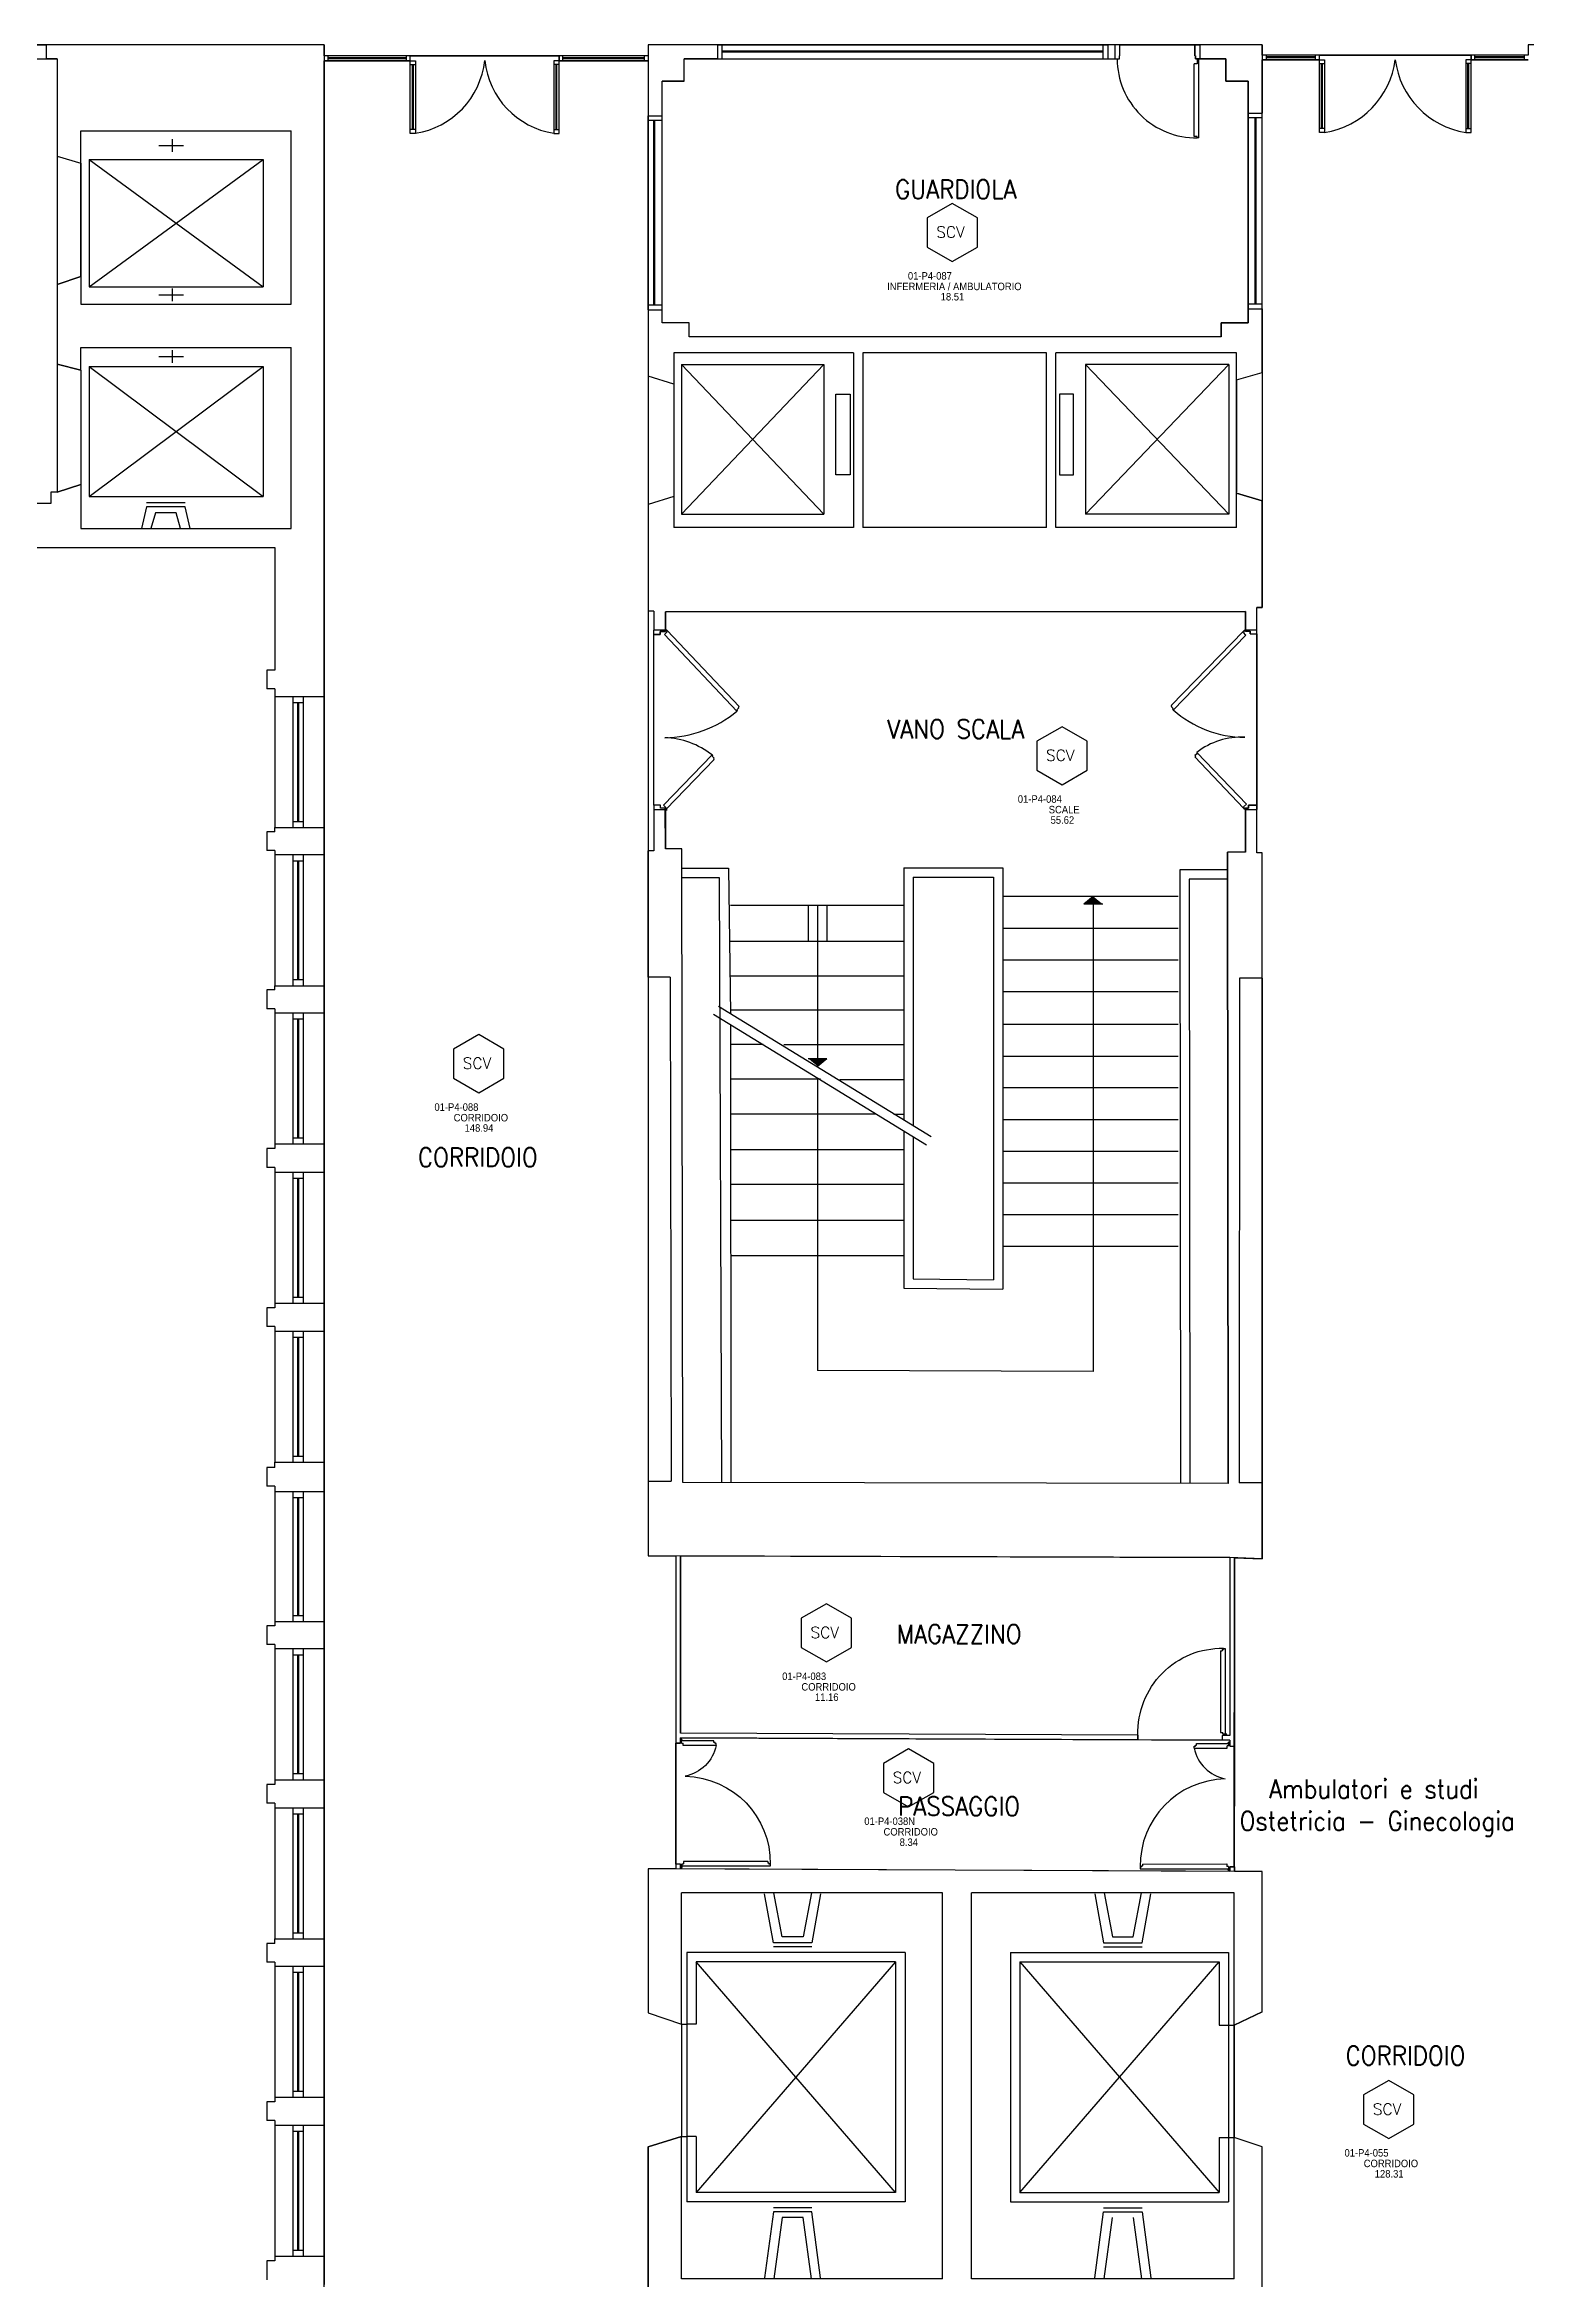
# Model space of a CAD drawing. Header units: inches. Extents: x 16420 to 16611, y 92341 to 92416.
# Drawn here: x 16549.62 to 16565.45, y 92376.21 to 92400.07 of the extents above; entities that cross this region are included whole.
import ezdxf
from ezdxf.enums import TextEntityAlignment as Align

# ---------------------------------------------------------------- set-up
doc = ezdxf.new("R2010")
doc.units = ezdxf.units.IN
doc.header["$LTSCALE"] = 50
doc.header["$MEASUREMENT"] = 0
doc.linetypes.add('HIDDEN2', pattern=[0.1875, 0.125, -0.0625])
doc.linetypes.add('NASCOSTA2', pattern=[0.1875, 0.125, -0.0625])
for name, color, linetype in [('A-LOCALI', 7, 'Continuous'), ('AA-CodiceVano', 7, 'Continuous'), ('GMM_DEST.USO', 50, 'Continuous'), ('PIANTA', 7, 'Continuous'), ('RM', 191, 'Continuous')]:
    doc.layers.add(name, color=color, linetype=linetype)
doc.styles.add('ARIAL', font='arial.ttf')
doc.styles.add('ARTECO', font='romans.shx', dxfattribs={"width": 0.9})
doc.styles.get("Standard").update_dxf_attribs({"font": 'txt.shx'})

# ---------------------------------------------------------------- blocks, each defined once
blk = doc.blocks.new('MFM_COD_VANO')
at = {"layer": 'A-LOCALI'}
for p, q in [((0, 0.621), (-0.269, 0.466)), ((0.269, 0.466), (0, 0.621)), ((-0.269, 0.466), (-0.269, 0.155)), ((0.269, 0.155), (0.269, 0.466)), ((-0.269, 0.155), (0, 0)), ((0, 0), (0.269, 0.155))]:
    blk.add_line(p, q, dxfattribs=at)
blk.add_text('SCV', height=0.12, dxfattribs=at).set_placement((-0.17, 0.255))
at = {"layer": 'A-LOCALI', "style": 'ARIAL', "width": 0.9, "flags": 8}
for tag, p in [('MFM_COD_UT', (-0.026, -0.078)), ('MFM_DESTINAZIONE_USO', (0.023, -0.306)), ('MFM_SUPERFICIE', (0.004, -0.416))]:
    blk.add_attdef(tag, text='', height=0.08, dxfattribs=at).set_placement(p, align=Align.CENTER)
at = {"layer": 'A-LOCALI', "flags": 9}
for tag in ['MFM_NAME', 'MFM_COD_COMPLESSO', 'MFM_COD_EDIFICIO', 'MFM_COD_PIANO', 'MFM_COD_MACROAREA', 'MFM_ZONA', 'MFM_REPARTO']:
    blk.add_attdef(tag, (-0.084, 0.188), '', height=0.005, dxfattribs=at)
blk.add_attdef('MFM_ALTEZZA', text='', height=0.005, dxfattribs=at).set_placement((-0.057, 0.188), align=Align.CENTER)
at = {"layer": 'A-LOCALI', "style": 'ARIAL', "width": 0.9}
for tag, p, height, flags in [('MFM_COD_LOCALE', (-0.472, -0.192), 0.08, 8), ('MFM_COD_SCHEDA', (-0.275, -0.483), 0.04, 9)]:
    blk.add_attdef(tag, p, '', height=height, dxfattribs=dict(at, flags=flags))

msp = doc.modelspace()

# ---------------------------------------------------------------- linework, layer by layer
at = {"layer": 'PIANTA', "color": 0}
for p, q in [((16548.349, 92400.073), (16549.639, 92400.073)), ((16552.609, 92400.073), (16549.639, 92400.073)), ((16549.639, 92400.073), (16549.639, 92399.923)), ((16552.609, 92400.073), (16552.609, 92399.903)), ((16556.069, 92400.073), (16556.069, 92399.313)), ((16556.809, 92400.073), (16556.069, 92400.073)), ((16556.809, 92400.073), (16560.979, 92400.073)), ((16556.809, 92400.073), (16556.809, 92399.923)), ((16556.859, 92399.923), (16556.859, 92400.073)), ((16556.859, 92400.008), (16560.929, 92400.008)), ((16556.859, 92399.998), (16560.929, 92399.998)), ((16560.929, 92399.923), (16560.929, 92400.073)), ((16560.929, 92399.923), (16560.929, 92400.073)), ((16561.059, 92400.073), (16560.979, 92400.073)), ((16560.979, 92400.073), (16560.979, 92399.923)), ((16561.059, 92399.923), (16561.059, 92400.073)), ((16561.109, 92400.073), (16561.059, 92400.073)), ((16561.104, 92399.923), (16561.104, 92399.956)), ((16561.104, 92399.956), (16561.109, 92399.956)), ((16561.109, 92399.956), (16561.109, 92400.073)), ((16561.909, 92400.073), (16561.964, 92400.073)), ((16561.909, 92399.956), (16561.909, 92400.073)), ((16561.909, 92399.956), (16561.914, 92399.956)), ((16561.914, 92399.923), (16561.914, 92399.956)), ((16562.629, 92400.073), (16561.964, 92400.073)), ((16561.964, 92399.923), (16561.964, 92400.073)), ((16562.629, 92400.073), (16562.629, 92399.343)), ((16563.239, 92399.963), (16562.629, 92399.963)), ((16562.669, 92399.963), (16562.669, 92399.913)), ((16563.199, 92399.913), (16563.199, 92399.963)), ((16563.239, 92399.913), (16563.239, 92399.963)), ((16565.469, 92399.963), (16564.859, 92399.963)), ((16564.859, 92399.913), (16564.859, 92399.963)), ((16564.899, 92399.913), (16564.899, 92399.963)), ((16565.429, 92399.913), (16565.429, 92399.963)), ((16548.349, 92399.923), (16549.639, 92399.923)), ((16549.759, 92399.923), (16549.639, 92399.923)), ((16549.759, 92399.923), (16549.759, 92398.883)), ((16553.529, 92399.953), (16552.609, 92399.953)), ((16552.609, 92399.903), (16552.609, 92393.113)), ((16553.529, 92399.903), (16552.609, 92399.903)), ((16552.649, 92399.953), (16552.649, 92399.903)), ((16553.489, 92399.933), (16552.649, 92399.933)), ((16553.489, 92399.923), (16552.649, 92399.923)), ((16553.489, 92399.903), (16553.489, 92399.953)), ((16553.529, 92399.903), (16553.529, 92399.953)), ((16553.529, 92399.903), (16553.585, 92399.903)), ((16553.529, 92399.127), (16553.529, 92399.903)), ((16553.529, 92399.863), (16553.585, 92399.863)), ((16553.552, 92399.167), (16553.552, 92399.863)), ((16553.562, 92399.167), (16553.562, 92399.863)), ((16553.585, 92399.903), (16553.585, 92399.127)), ((16555.119, 92399.903), (16555.063, 92399.903)), ((16555.063, 92399.903), (16555.063, 92399.127)), ((16555.119, 92399.863), (16555.063, 92399.863)), ((16555.119, 92399.903), (16555.068, 92399.903)), ((16555.119, 92399.863), (16555.068, 92399.863)), ((16555.086, 92399.167), (16555.086, 92399.863)), ((16555.096, 92399.167), (16555.096, 92399.863)), ((16556.069, 92399.953), (16555.119, 92399.953)), ((16555.119, 92399.903), (16555.119, 92399.953)), ((16556.069, 92399.903), (16555.119, 92399.903)), ((16555.119, 92399.127), (16555.119, 92399.903)), ((16555.159, 92399.903), (16555.159, 92399.953)), ((16556.029, 92399.933), (16555.159, 92399.933)), ((16556.029, 92399.923), (16555.159, 92399.923)), ((16556.029, 92399.903), (16556.029, 92399.953)), ((16556.809, 92399.923), (16556.454, 92399.923)), ((16556.454, 92399.683), (16556.454, 92399.923)), ((16556.809, 92399.923), (16560.979, 92399.923)), ((16560.979, 92399.923), (16561.059, 92399.923)), ((16561.059, 92399.923), (16561.104, 92399.923)), ((16561.902, 92399.094), (16561.902, 92399.871)), ((16561.934, 92399.871), (16561.902, 92399.871)), ((16561.964, 92399.923), (16561.914, 92399.923)), ((16561.934, 92399.907), (16561.934, 92399.871)), ((16561.951, 92399.907), (16561.934, 92399.907)), ((16561.951, 92399.078), (16561.951, 92399.907)), ((16562.238, 92399.923), (16561.964, 92399.923)), ((16562.238, 92399.683), (16562.238, 92399.923)), ((16563.239, 92399.913), (16562.629, 92399.913)), ((16563.199, 92399.943), (16562.669, 92399.943)), ((16563.199, 92399.933), (16562.669, 92399.933)), ((16563.239, 92399.913), (16563.295, 92399.913)), ((16563.239, 92399.137), (16563.239, 92399.913)), ((16563.239, 92399.873), (16563.295, 92399.873)), ((16563.262, 92399.177), (16563.262, 92399.873)), ((16563.272, 92399.177), (16563.272, 92399.873)), ((16563.295, 92399.913), (16563.295, 92399.137)), ((16564.859, 92399.913), (16564.803, 92399.913)), ((16564.803, 92399.913), (16564.803, 92399.137)), ((16564.859, 92399.873), (16564.803, 92399.873)), ((16564.826, 92399.177), (16564.826, 92399.873)), ((16564.836, 92399.177), (16564.836, 92399.873)), ((16564.859, 92399.913), (16564.853, 92399.913)), ((16564.859, 92399.873), (16564.853, 92399.873)), ((16565.469, 92399.913), (16564.859, 92399.913)), ((16564.859, 92399.137), (16564.859, 92399.913)), ((16565.429, 92399.943), (16564.899, 92399.943)), ((16565.429, 92399.933), (16564.899, 92399.933)), ((16556.454, 92399.683), (16556.218, 92399.683)), ((16556.218, 92399.313), (16556.218, 92399.683)), ((16562.478, 92399.683), (16562.238, 92399.683)), ((16562.478, 92399.343), (16562.478, 92399.683)), ((16556.069, 92399.313), (16556.218, 92399.313)), ((16556.069, 92397.243), (16556.069, 92399.313)), ((16556.218, 92399.263), (16556.069, 92399.263)), ((16556.218, 92399.263), (16556.069, 92399.263)), ((16556.131, 92397.293), (16556.131, 92399.263)), ((16556.141, 92397.293), (16556.141, 92399.263)), ((16556.218, 92397.243), (16556.218, 92399.313)), ((16562.478, 92399.343), (16562.629, 92399.343)), ((16562.478, 92397.253), (16562.478, 92399.343)), ((16562.629, 92399.293), (16562.478, 92399.293)), ((16562.629, 92399.293), (16562.478, 92399.293)), ((16562.554, 92397.303), (16562.554, 92399.293)), ((16562.564, 92397.303), (16562.564, 92399.293)), ((16562.629, 92397.253), (16562.629, 92399.343)), ((16550.012, 92398.808), (16550.012, 92399.152)), ((16550.012, 92399.152), (16552.257, 92399.152)), ((16550.985, 92399.065), (16550.985, 92398.929)), ((16552.257, 92397.304), (16552.257, 92399.152)), ((16553.585, 92399.167), (16553.529, 92399.167)), ((16553.585, 92399.127), (16553.529, 92399.127)), ((16555.063, 92399.167), (16555.119, 92399.167)), ((16555.063, 92399.127), (16555.119, 92399.127)), ((16561.934, 92399.094), (16561.902, 92399.094)), ((16561.934, 92399.078), (16561.934, 92399.094)), ((16561.951, 92399.078), (16561.934, 92399.078)), ((16563.295, 92399.177), (16563.239, 92399.177)), ((16563.295, 92399.137), (16563.239, 92399.137)), ((16564.803, 92399.177), (16564.859, 92399.177)), ((16564.803, 92399.137), (16564.859, 92399.137)), ((16549.759, 92398.883), (16550.012, 92398.808)), ((16549.759, 92398.883), (16549.759, 92397.513)), ((16550.012, 92397.598), (16550.012, 92398.808)), ((16550.101, 92398.848), (16550.101, 92397.488)), ((16550.101, 92397.488), (16551.956, 92398.848)), ((16550.101, 92398.848), (16551.956, 92397.488)), ((16550.101, 92398.848), (16551.956, 92398.848)), ((16551.106, 92398.994), (16550.842, 92398.994)), ((16551.956, 92398.848), (16551.956, 92397.488)), ((16549.759, 92397.513), (16550.012, 92397.598)), ((16550.012, 92397.598), (16550.012, 92397.304)), ((16549.759, 92397.513), (16549.759, 92396.663)), ((16550.101, 92397.488), (16551.956, 92397.488)), ((16551.106, 92397.398), (16550.842, 92397.398)), ((16550.985, 92397.469), (16550.985, 92397.334)), ((16550.012, 92397.304), (16552.257, 92397.304)), ((16556.218, 92397.293), (16556.069, 92397.293)), ((16556.069, 92397.243), (16556.218, 92397.243)), ((16556.069, 92397.243), (16556.069, 92396.533)), ((16556.218, 92397.103), (16556.218, 92397.243)), ((16556.508, 92397.103), (16556.218, 92397.103)), ((16556.508, 92396.953), (16556.508, 92397.103)), ((16562.188, 92396.953), (16562.188, 92397.103)), ((16562.188, 92397.103), (16562.478, 92397.103)), ((16562.629, 92397.303), (16562.478, 92397.303)), ((16562.478, 92397.103), (16562.478, 92397.253)), ((16562.478, 92397.253), (16562.629, 92397.253)), ((16562.629, 92397.253), (16562.629, 92396.573)), ((16562.188, 92396.953), (16556.508, 92396.953)), ((16550.012, 92396.598), (16549.759, 92396.663)), ((16549.759, 92396.663), (16549.759, 92395.293)), ((16550.012, 92396.598), (16550.012, 92396.839)), ((16550.012, 92396.839), (16552.257, 92396.839)), ((16550.101, 92396.638), (16551.956, 92396.638)), ((16550.101, 92395.248), (16551.956, 92396.638)), ((16550.101, 92396.638), (16551.956, 92395.248)), ((16550.101, 92396.638), (16550.101, 92395.248)), ((16551.106, 92396.74), (16550.842, 92396.74)), ((16550.985, 92396.811), (16550.985, 92396.675)), ((16551.956, 92396.638), (16551.956, 92395.248)), ((16552.257, 92394.908), (16552.257, 92396.839)), ((16558.264, 92396.783), (16556.344, 92396.783)), ((16556.344, 92396.783), (16556.344, 92396.448)), ((16556.427, 92396.659), (16557.947, 92396.659)), ((16556.427, 92396.659), (16557.947, 92395.059)), ((16556.427, 92395.059), (16557.947, 92396.659)), ((16556.427, 92396.659), (16556.427, 92395.059)), ((16557.947, 92396.659), (16557.947, 92395.059)), ((16558.264, 92396.783), (16558.264, 92394.917)), ((16560.324, 92396.783), (16558.364, 92396.783)), ((16558.364, 92396.783), (16558.364, 92394.917)), ((16560.324, 92394.917), (16560.324, 92396.783)), ((16562.354, 92396.783), (16560.424, 92396.783)), ((16560.424, 92394.917), (16560.424, 92396.783)), ((16562.271, 92396.659), (16560.741, 92396.659)), ((16562.271, 92395.059), (16560.741, 92396.659)), ((16562.271, 92396.659), (16560.741, 92395.059)), ((16560.741, 92396.659), (16560.741, 92395.059)), ((16562.271, 92396.659), (16562.271, 92395.059)), ((16562.354, 92396.488), (16562.354, 92396.783)), ((16550.012, 92396.598), (16550.012, 92395.378)), ((16556.069, 92396.533), (16556.069, 92395.163)), ((16556.344, 92396.448), (16556.069, 92396.533)), ((16556.344, 92396.448), (16556.344, 92395.248)), ((16562.354, 92396.493), (16562.629, 92396.573)), ((16562.354, 92396.488), (16562.354, 92395.297)), ((16562.629, 92396.573), (16562.629, 92395.203)), ((16558.075, 92395.481), (16558.075, 92396.343)), ((16558.075, 92396.343), (16558.226, 92396.343)), ((16558.226, 92396.343), (16558.226, 92395.481)), ((16560.614, 92396.343), (16560.463, 92396.343)), ((16560.463, 92396.343), (16560.463, 92395.481)), ((16560.614, 92395.481), (16560.614, 92396.343)), ((16558.226, 92395.481), (16558.075, 92395.481)), ((16560.463, 92395.481), (16560.614, 92395.481)), ((16549.759, 92395.293), (16549.689, 92395.293)), ((16549.689, 92395.293), (16549.689, 92395.173)), ((16549.759, 92395.293), (16550.012, 92395.378)), ((16550.012, 92395.378), (16550.012, 92394.908)), ((16550.101, 92395.248), (16551.956, 92395.248)), ((16556.344, 92395.248), (16556.069, 92395.163)), ((16556.344, 92395.248), (16556.344, 92394.917)), ((16562.354, 92394.917), (16562.354, 92395.297)), ((16562.354, 92395.283), (16562.629, 92395.203)), ((16562.629, 92395.203), (16562.629, 92394.063)), ((16549.689, 92395.173), (16549.299, 92395.173)), ((16550.712, 92395.137), (16550.658, 92394.908)), ((16551.123, 92395.18), (16550.712, 92395.18)), ((16551.123, 92395.137), (16550.712, 92395.137)), ((16550.806, 92395.074), (16550.759, 92394.908)), ((16551.029, 92395.074), (16550.806, 92395.074)), ((16551.076, 92394.908), (16551.029, 92395.074)), ((16551.177, 92394.908), (16551.123, 92395.137)), ((16556.069, 92395.163), (16556.069, 92395.163)), ((16556.069, 92395.163), (16556.069, 92394.023)), ((16556.427, 92395.059), (16557.947, 92395.059)), ((16562.271, 92395.059), (16560.741, 92395.059)), ((16550.012, 92394.908), (16552.257, 92394.908)), ((16558.264, 92394.917), (16556.344, 92394.917)), ((16560.324, 92394.917), (16558.364, 92394.917)), ((16562.354, 92394.917), (16560.424, 92394.917)), ((16549.299, 92394.703), (16552.084, 92394.703)), ((16552.084, 92394.703), (16552.084, 92393.393)), ((16556.132, 92394.023), (16556.069, 92394.023)), ((16556.132, 92394.023), (16556.132, 92393.822)), ((16562.449, 92394.019), (16556.254, 92394.018)), ((16556.254, 92394.018), (16556.254, 92393.822)), ((16562.449, 92393.823), (16562.449, 92394.019)), ((16562.569, 92393.823), (16562.569, 92394.063)), ((16562.629, 92394.063), (16562.569, 92394.063)), ((16556.254, 92393.822), (16556.132, 92393.822)), ((16556.132, 92393.773), (16556.132, 92393.822)), ((16556.199, 92393.773), (16556.132, 92393.773)), ((16556.254, 92393.808), (16556.199, 92393.808)), ((16556.199, 92393.808), (16556.199, 92393.773)), ((16556.244, 92393.775), (16556.273, 92393.803)), ((16557.017, 92392.956), (16556.244, 92393.775)), ((16556.254, 92393.822), (16556.254, 92393.808)), ((16556.266, 92393.81), (16556.273, 92393.817)), ((16556.273, 92393.803), (16556.266, 92393.81)), ((16557.04, 92393.005), (16556.273, 92393.817)), ((16561.657, 92393.016), (16562.427, 92393.81)), ((16561.678, 92392.967), (16562.455, 92393.768)), ((16562.434, 92393.803), (16562.427, 92393.81)), ((16562.427, 92393.796), (16562.434, 92393.803)), ((16562.455, 92393.768), (16562.427, 92393.796)), ((16562.449, 92393.823), (16562.569, 92393.823)), ((16562.449, 92393.823), (16562.449, 92393.811)), ((16562.449, 92393.811), (16562.499, 92393.811)), ((16562.499, 92393.783), (16562.499, 92393.811)), ((16562.499, 92393.783), (16562.569, 92393.783)), ((16562.569, 92393.783), (16562.569, 92393.823)), ((16552.084, 92393.393), (16551.998, 92393.393)), ((16551.998, 92393.393), (16551.998, 92393.193)), ((16552.084, 92393.193), (16551.998, 92393.193)), ((16552.084, 92393.193), (16552.084, 92393.113)), ((16552.084, 92393.113), (16552.609, 92393.113)), ((16552.084, 92393.113), (16552.084, 92391.713)), ((16552.274, 92393.113), (16552.274, 92391.713)), ((16552.274, 92393.048), (16552.384, 92393.048)), ((16552.324, 92393.048), (16552.324, 92391.778)), ((16552.334, 92393.048), (16552.334, 92391.778)), ((16552.384, 92393.113), (16552.384, 92391.713)), ((16552.609, 92393.113), (16552.609, 92391.713)), ((16557.017, 92392.956), (16557.025, 92392.963)), ((16557.018, 92392.97), (16557.039, 92392.991)), ((16557.025, 92392.963), (16557.018, 92392.97)), ((16557.033, 92392.998), (16557.04, 92393.005)), ((16557.039, 92392.991), (16557.033, 92392.998)), ((16561.664, 92393.012), (16561.657, 92393.019)), ((16561.657, 92393.005), (16561.664, 92393.012)), ((16561.678, 92392.984), (16561.657, 92393.005)), ((16561.671, 92392.976), (16561.678, 92392.984)), ((16561.678, 92392.969), (16561.671, 92392.976)), ((16556.753, 92392.488), (16556.234, 92391.951)), ((16556.775, 92392.439), (16556.263, 92391.909)), ((16556.753, 92392.488), (16556.76, 92392.481)), ((16556.76, 92392.481), (16556.753, 92392.474)), ((16556.753, 92392.474), (16556.774, 92392.453)), ((16556.774, 92392.453), (16556.767, 92392.446)), ((16556.767, 92392.446), (16556.775, 92392.439)), ((16561.916, 92392.473), (16561.909, 92392.467)), ((16561.909, 92392.467), (16562.43, 92391.919)), ((16561.932, 92392.501), (16561.91, 92392.481)), ((16561.91, 92392.481), (16561.916, 92392.473)), ((16561.932, 92392.515), (16561.925, 92392.509)), ((16561.925, 92392.509), (16561.932, 92392.501)), ((16561.932, 92392.51), (16562.46, 92391.961)), ((16556.132, 92391.953), (16556.132, 92391.903)), ((16556.201, 92391.953), (16556.132, 92391.953)), ((16556.254, 92391.902), (16556.132, 92391.903)), ((16556.132, 92391.903), (16556.132, 92391.463)), ((16556.201, 92391.918), (16556.201, 92391.953)), ((16556.254, 92391.918), (16556.201, 92391.918)), ((16556.234, 92391.951), (16556.263, 92391.923)), ((16556.254, 92391.902), (16556.254, 92391.918)), ((16556.254, 92391.902), (16556.254, 92391.486)), ((16556.263, 92391.923), (16556.256, 92391.916)), ((16556.256, 92391.916), (16556.263, 92391.909)), ((16562.46, 92391.961), (16562.43, 92391.933)), ((16562.43, 92391.933), (16562.437, 92391.926)), ((16562.437, 92391.926), (16562.43, 92391.919)), ((16562.449, 92391.921), (16562.48, 92391.921)), ((16562.449, 92391.905), (16562.449, 92391.921)), ((16562.449, 92391.448), (16562.449, 92391.905)), ((16562.449, 92391.905), (16562.569, 92391.905)), ((16562.48, 92391.921), (16562.481, 92391.95)), ((16562.481, 92391.95), (16562.569, 92391.95)), ((16562.569, 92391.95), (16562.569, 92391.905)), ((16562.569, 92391.443), (16562.569, 92391.905)), ((16552.084, 92391.668), (16551.998, 92391.668)), ((16551.998, 92391.668), (16551.998, 92391.468)), ((16552.084, 92391.713), (16552.609, 92391.713)), ((16552.084, 92391.713), (16552.084, 92391.713)), ((16552.084, 92391.668), (16552.084, 92391.713)), ((16552.274, 92391.778), (16552.384, 92391.778)), ((16552.609, 92391.713), (16552.609, 92391.423)), ((16552.084, 92391.468), (16551.998, 92391.468)), ((16552.084, 92391.468), (16552.084, 92391.423)), ((16552.084, 92391.423), (16552.609, 92391.423)), ((16552.084, 92391.423), (16552.084, 92390.023)), ((16552.274, 92391.423), (16552.274, 92390.023)), ((16552.384, 92391.423), (16552.384, 92390.023)), ((16552.609, 92391.423), (16552.609, 92390.023)), ((16556.069, 92390.113), (16556.069, 92391.463)), ((16556.132, 92391.463), (16556.069, 92391.463)), ((16556.429, 92391.486), (16556.254, 92391.486)), ((16556.439, 92384.716), (16556.429, 92391.486)), ((16562.266, 92384.708), (16562.259, 92391.448)), ((16562.449, 92391.448), (16562.259, 92391.448)), ((16562.629, 92391.443), (16562.569, 92391.443)), ((16562.629, 92390.103), (16562.629, 92391.443)), ((16552.274, 92391.358), (16552.384, 92391.358)), ((16552.324, 92391.358), (16552.324, 92390.088)), ((16552.334, 92391.358), (16552.334, 92390.088)), ((16556.429, 92391.278), (16556.929, 92391.278)), ((16556.429, 92391.178), (16556.829, 92391.178)), ((16556.829, 92391.178), (16556.854, 92384.715)), ((16556.929, 92391.278), (16556.949, 92389.723)), ((16558.799, 92391.283), (16559.859, 92391.283)), ((16558.799, 92391.283), (16558.799, 92388.585)), ((16558.899, 92391.183), (16559.759, 92391.183)), ((16558.899, 92391.183), (16558.899, 92388.526)), ((16559.759, 92391.183), (16559.759, 92386.882)), ((16559.859, 92391.283), (16559.859, 92386.782)), ((16561.749, 92391.262), (16561.754, 92384.708)), ((16562.259, 92391.262), (16561.749, 92391.262)), ((16561.849, 92391.162), (16561.854, 92384.708)), ((16562.259, 92391.162), (16561.849, 92391.162)), ((16561.729, 92390.977), (16559.861, 92390.977)), ((16560.824, 92390.977), (16560.723, 92390.895)), ((16560.824, 92390.895), (16560.723, 92390.895)), ((16560.824, 92390.977), (16560.824, 92385.904)), ((16560.925, 92390.895), (16560.824, 92390.895)), ((16558.799, 92390.881), (16556.949, 92390.881)), ((16557.778, 92390.881), (16557.778, 92390.495)), ((16557.878, 92390.881), (16557.878, 92389.165)), ((16557.978, 92390.881), (16557.978, 92390.495)), ((16558.799, 92390.495), (16556.949, 92390.495)), ((16561.729, 92390.634), (16559.859, 92390.634)), ((16561.729, 92390.296), (16559.859, 92390.296)), ((16552.084, 92389.978), (16551.998, 92389.978)), ((16551.998, 92389.978), (16551.998, 92389.778)), ((16552.084, 92390.023), (16552.609, 92390.023)), ((16552.084, 92390.023), (16552.084, 92390.023)), ((16552.084, 92389.978), (16552.084, 92390.023)), ((16552.274, 92390.088), (16552.384, 92390.088)), ((16552.609, 92390.023), (16552.609, 92389.733)), ((16556.069, 92390.113), (16556.069, 92384.733)), ((16556.305, 92390.113), (16556.069, 92390.113)), ((16556.305, 92390.113), (16556.315, 92384.733)), ((16558.799, 92390.124), (16556.949, 92390.124)), ((16561.729, 92389.957), (16559.859, 92389.957)), ((16562.384, 92390.103), (16562.383, 92384.713)), ((16562.629, 92390.103), (16562.384, 92390.103)), ((16562.629, 92390.103), (16562.629, 92384.713)), ((16552.084, 92389.778), (16551.998, 92389.778)), ((16552.084, 92389.778), (16552.084, 92389.733)), ((16552.084, 92389.733), (16552.609, 92389.733)), ((16552.084, 92389.733), (16552.084, 92388.333)), ((16552.274, 92389.733), (16552.274, 92388.333)), ((16552.384, 92389.733), (16552.384, 92388.333)), ((16552.609, 92389.733), (16552.609, 92388.333)), ((16558.799, 92389.762), (16556.949, 92389.762)), ((16552.274, 92389.668), (16552.384, 92389.668)), ((16552.324, 92389.668), (16552.324, 92388.398)), ((16552.334, 92389.668), (16552.334, 92388.398)), ((16556.949, 92389.607), (16556.954, 92384.715)), ((16561.729, 92389.608), (16559.859, 92389.608)), ((16557.299, 92389.396), (16556.949, 92389.396)), ((16558.799, 92389.391), (16557.519, 92389.391)), ((16557.777, 92389.247), (16557.878, 92389.247)), ((16557.878, 92389.165), (16557.979, 92389.247)), ((16557.878, 92389.247), (16557.979, 92389.247)), ((16561.729, 92389.269), (16559.859, 92389.269)), ((16557.909, 92389.024), (16556.949, 92389.024)), ((16557.878, 92389.037), (16557.878, 92385.914)), ((16558.799, 92389.019), (16558.116, 92389.019)), ((16561.729, 92388.931), (16559.859, 92388.931)), ((16558.5, 92388.652), (16556.949, 92388.652)), ((16558.799, 92388.647), (16558.694, 92388.647)), ((16561.729, 92388.592), (16559.859, 92388.592)), ((16552.084, 92388.283), (16551.998, 92388.283)), ((16551.998, 92388.283), (16551.998, 92388.083)), ((16552.084, 92388.333), (16552.609, 92388.333)), ((16552.084, 92388.333), (16552.084, 92388.283)), ((16552.274, 92388.398), (16552.384, 92388.398)), ((16552.609, 92388.333), (16552.609, 92388.033)), ((16558.799, 92388.271), (16556.949, 92388.271)), ((16558.799, 92388.468), (16558.799, 92386.792)), ((16558.899, 92388.409), (16558.899, 92386.892)), ((16552.084, 92388.083), (16551.998, 92388.083)), ((16552.084, 92388.083), (16552.084, 92388.033)), ((16552.084, 92388.033), (16552.609, 92388.033)), ((16552.084, 92388.033), (16552.084, 92386.633)), ((16552.274, 92388.033), (16552.274, 92386.633)), ((16552.384, 92388.033), (16552.384, 92386.633)), ((16552.609, 92388.033), (16552.609, 92386.633)), ((16561.729, 92388.253), (16559.859, 92388.253)), ((16552.274, 92387.968), (16552.384, 92387.968)), ((16552.324, 92387.968), (16552.324, 92386.698)), ((16552.334, 92387.968), (16552.334, 92386.698)), ((16558.799, 92387.899), (16556.949, 92387.899)), ((16561.729, 92387.915), (16559.859, 92387.915)), ((16561.729, 92387.576), (16559.859, 92387.576)), ((16558.799, 92387.517), (16556.949, 92387.517)), ((16558.799, 92387.137), (16556.949, 92387.137)), ((16561.729, 92387.237), (16559.859, 92387.237)), ((16558.899, 92386.892), (16559.759, 92386.882)), ((16552.084, 92386.633), (16552.609, 92386.633)), ((16552.084, 92386.633), (16552.084, 92386.583)), ((16552.274, 92386.698), (16552.384, 92386.698)), ((16552.609, 92386.633), (16552.609, 92386.333)), ((16558.799, 92386.792), (16559.859, 92386.782)), ((16552.084, 92386.583), (16551.998, 92386.583)), ((16551.998, 92386.583), (16551.998, 92386.383)), ((16552.084, 92386.383), (16551.998, 92386.383)), ((16552.084, 92386.383), (16552.084, 92386.333)), ((16552.084, 92386.333), (16552.609, 92386.333)), ((16552.084, 92386.333), (16552.084, 92384.933)), ((16552.274, 92386.333), (16552.274, 92384.933)), ((16552.274, 92386.268), (16552.384, 92386.268)), ((16552.324, 92386.268), (16552.324, 92384.998)), ((16552.334, 92386.268), (16552.334, 92384.998)), ((16552.384, 92386.333), (16552.384, 92384.933)), ((16552.609, 92386.333), (16552.609, 92384.933)), ((16560.824, 92385.904), (16557.878, 92385.914)), ((16552.084, 92384.933), (16552.609, 92384.933)), ((16552.084, 92384.933), (16552.084, 92384.933)), ((16552.084, 92384.878), (16552.084, 92384.933)), ((16552.274, 92384.998), (16552.384, 92384.998)), ((16552.609, 92384.933), (16552.609, 92384.623)), ((16552.084, 92384.878), (16551.998, 92384.878)), ((16551.998, 92384.878), (16551.998, 92384.678)), ((16556.069, 92384.733), (16556.069, 92383.933)), ((16556.069, 92384.733), (16556.315, 92384.733)), ((16562.266, 92384.708), (16556.439, 92384.716)), ((16562.629, 92384.713), (16562.383, 92384.713)), ((16562.629, 92384.713), (16562.629, 92383.903)), ((16552.084, 92384.678), (16551.998, 92384.678)), ((16552.084, 92384.678), (16552.084, 92384.623)), ((16552.084, 92384.623), (16552.609, 92384.623)), ((16552.084, 92384.623), (16552.084, 92383.233)), ((16552.274, 92384.623), (16552.274, 92383.233)), ((16552.274, 92384.558), (16552.384, 92384.558)), ((16552.324, 92384.558), (16552.324, 92383.298)), ((16552.334, 92384.558), (16552.334, 92383.298)), ((16552.384, 92384.623), (16552.384, 92383.233)), ((16552.609, 92384.623), (16552.609, 92383.233)), ((16562.283, 92383.915), (16556.069, 92383.933)), ((16556.365, 92383.933), (16556.365, 92381.932)), ((16556.415, 92383.933), (16556.415, 92382.041)), ((16562.629, 92383.903), (16562.283, 92383.915)), ((16562.283, 92383.915), (16562.283, 92382.015)), ((16562.333, 92383.914), (16562.333, 92381.903)), ((16552.274, 92383.298), (16552.384, 92383.298)), ((16552.084, 92383.188), (16551.998, 92383.188)), ((16551.998, 92383.188), (16551.998, 92382.988)), ((16552.084, 92383.233), (16552.609, 92383.233)), ((16552.084, 92383.233), (16552.084, 92383.188)), ((16552.609, 92383.233), (16552.609, 92382.943)), ((16552.084, 92382.988), (16551.998, 92382.988)), ((16552.084, 92382.988), (16552.084, 92382.943)), ((16552.084, 92382.943), (16552.609, 92382.943)), ((16552.084, 92382.943), (16552.084, 92381.543)), ((16552.274, 92382.943), (16552.274, 92381.543)), ((16552.274, 92382.878), (16552.384, 92382.878)), ((16552.324, 92382.878), (16552.324, 92381.608)), ((16552.334, 92382.878), (16552.334, 92381.608)), ((16552.384, 92382.943), (16552.384, 92381.543)), ((16552.609, 92382.943), (16552.609, 92381.543)), ((16562.183, 92382.921), (16562.182, 92382.049)), ((16562.183, 92382.921), (16562.202, 92382.921)), ((16562.202, 92382.934), (16562.202, 92382.921)), ((16562.202, 92382.934), (16562.213, 92382.934)), ((16562.213, 92382.946), (16562.233, 92382.946)), ((16562.213, 92382.946), (16562.213, 92382.934)), ((16562.233, 92382.946), (16562.232, 92382.032)), ((16556.415, 92381.932), (16556.365, 92381.932)), ((16561.299, 92382.019), (16556.415, 92382.041)), ((16556.415, 92381.991), (16556.415, 92381.932)), ((16561.299, 92381.969), (16556.415, 92381.991)), ((16556.772, 92381.959), (16556.427, 92381.959)), ((16556.427, 92381.935), (16556.427, 92381.959)), ((16556.427, 92381.935), (16556.445, 92381.935)), ((16556.445, 92381.909), (16556.445, 92381.935)), ((16556.797, 92381.909), (16556.445, 92381.909)), ((16556.772, 92381.94), (16556.772, 92381.959)), ((16556.785, 92381.94), (16556.772, 92381.94)), ((16556.785, 92381.929), (16556.785, 92381.94)), ((16556.797, 92381.929), (16556.785, 92381.929)), ((16556.797, 92381.909), (16556.797, 92381.929)), ((16561.299, 92382.019), (16561.299, 92381.969)), ((16561.901, 92381.881), (16561.901, 92381.9)), ((16561.901, 92381.9), (16561.914, 92381.9)), ((16561.901, 92381.881), (16562.254, 92381.881)), ((16561.914, 92381.9), (16561.914, 92381.911)), ((16561.914, 92381.911), (16561.926, 92381.911)), ((16561.926, 92381.931), (16562.271, 92381.931)), ((16561.926, 92381.911), (16561.926, 92381.931)), ((16562.182, 92382.049), (16562.208, 92382.049)), ((16562.283, 92382.015), (16562.199, 92382.015)), ((16562.199, 92382.015), (16562.199, 92381.965)), ((16562.283, 92381.965), (16562.199, 92381.965)), ((16562.208, 92382.032), (16562.208, 92382.049)), ((16562.208, 92382.032), (16562.232, 92382.032)), ((16562.254, 92381.881), (16562.254, 92381.906)), ((16562.271, 92381.906), (16562.254, 92381.906)), ((16562.271, 92381.906), (16562.271, 92381.931)), ((16562.283, 92381.965), (16562.283, 92381.903)), ((16562.283, 92381.903), (16562.333, 92381.903)), ((16552.274, 92381.608), (16552.384, 92381.608)), ((16552.084, 92381.493), (16551.998, 92381.493)), ((16551.998, 92381.493), (16551.998, 92381.293)), ((16552.084, 92381.543), (16552.084, 92381.493)), ((16552.084, 92381.543), (16552.609, 92381.543)), ((16552.609, 92381.543), (16552.609, 92381.243)), ((16552.084, 92381.293), (16551.998, 92381.293)), ((16552.084, 92381.293), (16552.084, 92381.243)), ((16552.084, 92381.243), (16552.609, 92381.243)), ((16552.084, 92381.243), (16552.084, 92379.843)), ((16552.274, 92381.243), (16552.274, 92379.843)), ((16552.274, 92381.178), (16552.384, 92381.178)), ((16552.324, 92381.178), (16552.324, 92379.908)), ((16552.334, 92381.178), (16552.334, 92379.908)), ((16552.384, 92381.243), (16552.384, 92379.843)), ((16552.609, 92381.243), (16552.609, 92379.843)), ((16556.365, 92380.642), (16556.365, 92380.593)), ((16556.415, 92380.641), (16556.365, 92380.642)), ((16556.415, 92380.641), (16556.415, 92380.593)), ((16556.429, 92380.645), (16556.429, 92380.621)), ((16556.429, 92380.645), (16556.446, 92380.645)), ((16557.347, 92380.67), (16556.446, 92380.671)), ((16556.446, 92380.671), (16556.446, 92380.645)), ((16557.347, 92380.67), (16557.347, 92380.651)), ((16557.36, 92380.651), (16557.347, 92380.651)), ((16557.36, 92380.651), (16557.36, 92380.64)), ((16557.372, 92380.64), (16557.36, 92380.64)), ((16557.372, 92380.64), (16557.372, 92380.62)), ((16561.351, 92380.642), (16562.252, 92380.643)), ((16561.351, 92380.642), (16561.351, 92380.622)), ((16562.252, 92380.643), (16562.252, 92380.617)), ((16562.629, 92380.563), (16556.069, 92380.593)), ((16556.069, 92380.593), (16556.069, 92379.053)), ((16557.372, 92380.62), (16556.429, 92380.621)), ((16561.326, 92380.611), (16561.326, 92380.592)), ((16561.326, 92380.611), (16561.339, 92380.611)), ((16561.326, 92380.592), (16562.269, 92380.593)), ((16561.339, 92380.622), (16561.351, 92380.622)), ((16561.339, 92380.622), (16561.339, 92380.611)), ((16562.269, 92380.617), (16562.252, 92380.617)), ((16562.269, 92380.617), (16562.269, 92380.593)), ((16562.283, 92380.613), (16562.333, 92380.613)), ((16562.283, 92380.613), (16562.283, 92380.564)), ((16562.333, 92380.613), (16562.333, 92380.564)), ((16562.629, 92379.063), (16562.629, 92380.563)), ((16559.213, 92380.335), (16556.424, 92380.335)), ((16556.424, 92378.933), (16556.424, 92380.335)), ((16557.408, 92379.802), (16557.314, 92380.324)), ((16557.501, 92379.865), (16557.413, 92380.335)), ((16557.813, 92380.335), (16557.725, 92379.865)), ((16557.912, 92380.324), (16557.818, 92379.802)), ((16559.213, 92376.212), (16559.213, 92380.335)), ((16559.522, 92376.212), (16559.522, 92380.335)), ((16562.328, 92380.335), (16559.522, 92380.335)), ((16560.84, 92380.324), (16560.934, 92379.802)), ((16560.94, 92380.335), (16561.028, 92379.865)), ((16561.251, 92379.865), (16561.34, 92380.335)), ((16561.345, 92379.802), (16561.439, 92380.324)), ((16562.328, 92378.923), (16562.328, 92380.335)), ((16552.084, 92379.794), (16551.998, 92379.794)), ((16551.998, 92379.794), (16551.998, 92379.594)), ((16552.084, 92379.843), (16552.084, 92379.843)), ((16552.084, 92379.843), (16552.609, 92379.843)), ((16552.084, 92379.794), (16552.084, 92379.843)), ((16552.274, 92379.908), (16552.384, 92379.908)), ((16552.609, 92379.843), (16552.609, 92379.553)), ((16558.813, 92379.698), (16556.484, 92379.698)), ((16556.484, 92379.698), (16556.484, 92378.933)), ((16557.818, 92379.802), (16557.408, 92379.802)), ((16557.818, 92379.759), (16557.408, 92379.759)), ((16557.725, 92379.865), (16557.501, 92379.865)), ((16558.813, 92379.698), (16558.813, 92377.033)), ((16559.94, 92379.698), (16559.94, 92377.033)), ((16559.94, 92379.698), (16562.268, 92379.698)), ((16560.934, 92379.802), (16561.345, 92379.802)), ((16560.934, 92379.759), (16561.345, 92379.759)), ((16561.028, 92379.865), (16561.251, 92379.865)), ((16562.268, 92379.698), (16562.268, 92378.923)), ((16552.084, 92379.594), (16551.998, 92379.594)), ((16552.084, 92379.594), (16552.084, 92379.553)), ((16552.084, 92379.553), (16552.609, 92379.553)), ((16552.084, 92379.553), (16552.084, 92378.153)), ((16552.274, 92379.553), (16552.274, 92378.153)), ((16552.274, 92379.488), (16552.384, 92379.488)), ((16552.324, 92379.488), (16552.324, 92378.218)), ((16552.334, 92379.488), (16552.334, 92378.218)), ((16552.384, 92379.553), (16552.384, 92378.153)), ((16552.609, 92379.553), (16552.609, 92378.153)), ((16558.713, 92379.598), (16556.584, 92379.598)), ((16558.713, 92377.133), (16556.584, 92379.598)), ((16558.713, 92379.598), (16556.584, 92377.133)), ((16556.584, 92379.598), (16556.584, 92378.933)), ((16558.713, 92379.598), (16558.713, 92377.133)), ((16560.04, 92379.598), (16562.168, 92377.133)), ((16560.04, 92377.133), (16562.168, 92379.598)), ((16560.04, 92379.598), (16560.04, 92377.133)), ((16560.04, 92379.598), (16562.168, 92379.598)), ((16562.168, 92379.598), (16562.168, 92378.923)), ((16556.069, 92379.053), (16556.424, 92378.933)), ((16562.629, 92379.063), (16562.328, 92378.923)), ((16556.424, 92378.933), (16556.424, 92377.733)), ((16556.424, 92378.933), (16556.484, 92378.933)), ((16556.584, 92378.933), (16556.484, 92378.933)), ((16556.484, 92378.933), (16556.484, 92377.733)), ((16562.168, 92378.923), (16562.268, 92378.923)), ((16562.268, 92378.923), (16562.268, 92377.723)), ((16562.268, 92378.923), (16562.328, 92378.923)), ((16562.328, 92378.923), (16562.328, 92377.723)), ((16552.084, 92378.103), (16551.998, 92378.103)), ((16551.998, 92378.103), (16551.998, 92377.903)), ((16552.084, 92378.153), (16552.084, 92378.103)), ((16552.084, 92378.153), (16552.609, 92378.153)), ((16552.274, 92378.218), (16552.384, 92378.218)), ((16552.609, 92378.153), (16552.609, 92377.853)), ((16552.084, 92377.903), (16551.998, 92377.903)), ((16552.084, 92377.903), (16552.084, 92377.853)), ((16552.084, 92377.853), (16552.609, 92377.853)), ((16552.084, 92377.853), (16552.084, 92376.453)), ((16552.274, 92377.853), (16552.274, 92376.453)), ((16552.274, 92377.788), (16552.384, 92377.788)), ((16552.324, 92377.788), (16552.324, 92376.518)), ((16552.334, 92377.788), (16552.334, 92376.518)), ((16552.384, 92377.853), (16552.384, 92376.453)), ((16552.609, 92377.853), (16552.609, 92376.453)), ((16556.069, 92377.623), (16556.424, 92377.733)), ((16556.069, 92375.273), (16556.069, 92377.623)), ((16556.424, 92376.212), (16556.424, 92377.733)), ((16556.424, 92377.733), (16556.484, 92377.733)), ((16556.584, 92377.733), (16556.484, 92377.733)), ((16556.484, 92377.733), (16556.484, 92377.033)), ((16556.584, 92377.733), (16556.584, 92377.133)), ((16562.168, 92377.723), (16562.268, 92377.723)), ((16562.168, 92377.723), (16562.168, 92377.133)), ((16562.268, 92377.723), (16562.268, 92377.033)), ((16562.268, 92377.723), (16562.328, 92377.723)), ((16562.629, 92377.623), (16562.328, 92377.723)), ((16562.328, 92376.212), (16562.328, 92377.723)), ((16562.629, 92375.283), (16562.629, 92377.623)), ((16558.713, 92377.133), (16556.584, 92377.133)), ((16560.04, 92377.133), (16562.168, 92377.133)), ((16558.813, 92377.033), (16556.484, 92377.033)), ((16557.408, 92376.929), (16557.314, 92376.223)), ((16557.818, 92376.972), (16557.408, 92376.972)), ((16557.818, 92376.929), (16557.408, 92376.929)), ((16557.501, 92376.866), (16557.413, 92376.212)), ((16557.725, 92376.866), (16557.501, 92376.866)), ((16557.813, 92376.212), (16557.725, 92376.866)), ((16557.912, 92376.223), (16557.818, 92376.929)), ((16559.94, 92377.033), (16562.268, 92377.033)), ((16560.84, 92376.223), (16560.934, 92376.929)), ((16560.934, 92376.972), (16561.345, 92376.972)), ((16560.934, 92376.929), (16561.345, 92376.929)), ((16560.94, 92376.212), (16561.028, 92376.866)), ((16561.251, 92376.866), (16561.34, 92376.212)), ((16561.345, 92376.929), (16561.439, 92376.223)), ((16552.084, 92376.403), (16551.998, 92376.403)), ((16551.998, 92376.403), (16551.998, 92376.203)), ((16552.084, 92376.453), (16552.084, 92376.403)), ((16552.084, 92376.453), (16552.609, 92376.453)), ((16552.274, 92376.518), (16552.384, 92376.518)), ((16552.609, 92376.453), (16552.609, 92376.153)), ((16559.213, 92376.212), (16556.424, 92376.212)), ((16562.328, 92376.212), (16559.522, 92376.212))]:
    msp.add_line(p, q, dxfattribs=at)
at = {"layer": 'PIANTA', "color": 0, "linetype": 'HIDDEN2'}
for p, q in [((16559.042, 92388.322), (16556.768, 92389.715)), ((16559.094, 92388.408), (16556.82, 92389.801))]:
    msp.add_line(p, q, dxfattribs=at)
at = {"layer": 'PIANTA', "color": 0}
for centre in [(16561.942, 92399.916), (16556.262, 92393.819), (16562.439, 92393.815), (16556.262, 92391.9), (16562.441, 92391.914)]:
    msp.add_circle(centre, 0.00633, dxfattribs=at)
at = {"layer": 'PIANTA', "color": 0, "linetype": 'NASCOSTA2'}
for centre, radius, start, end in [((16553.448, 92399.998), 0.881, 278.9528, 353.8247), ((16555.2, 92399.998), 0.881, 186.1753, 261.0472), ((16561.925, 92399.924), 0.846, 180.0605, 270.6889), ((16563.159, 92400.024), 0.897, 278.7128, 352.9143), ((16564.939, 92400.024), 0.897, 187.0857, 261.2872), ((16556.231, 92393.905), 1.233, 270.7481, 309.6168), ((16562.443, 92393.829), 1.151, 228.3473, 269.9323), ((16556.219, 92391.812), 0.861, 51.7116, 88.0985), ((16562.407, 92391.907), 0.772, 87.4657, 128.0133)]:
    msp.add_arc(centre, radius, start, end, dxfattribs=at)
at = {"layer": 'PIANTA', "color": 0, "linetype": 'NASCOSTA2', "extrusion": (0, 0, -1)}
for centre, major_axis, ratio, start_param, end_param in [((16562.21, 92382.023), (-0.367, 0.851), 0.979411, -1.174976, 0.419439), ((16556.414, 92381.967), (0.278, 0.289), 0.949032, 0.97814, 2.218838), ((16556.42, 92380.643), (0.877, 0.379), 0.979411, -1.123494, 0.418962)]:
    msp.add_ellipse(centre, major_axis=major_axis, ratio=ratio, start_param=start_param, end_param=end_param, dxfattribs=at)
at = {"layer": 'PIANTA', "color": 0, "extrusion": (0, 0, -1)}
for centre, major_axis in [((16556.425, 92381.968), (-0.00502, -0.00502)), ((16562.242, 92382.025), (0.00502, -0.00502)), ((16556.427, 92380.611), (-0.00502, -0.00502))]:
    msp.add_ellipse(centre, major_axis=major_axis, ratio=1, start_param=5.497826, end_param=11.781011, dxfattribs=at)
at = {"layer": 'PIANTA', "color": 0, "linetype": 'NASCOSTA2'}
for centre, major_axis, ratio, start_param, end_param in [((16562.284, 92381.938), (-0.278, 0.289), 0.949032, 0.97814, 2.218838), ((16562.278, 92380.615), (-0.877, 0.379), 0.979411, -1.123494, 0.418962)]:
    msp.add_ellipse(centre, major_axis=major_axis, ratio=ratio, start_param=start_param, end_param=end_param, dxfattribs=at)
at = {"layer": 'PIANTA', "color": 0}
for centre in [(16562.273, 92381.94), (16562.271, 92380.583)]:
    msp.add_ellipse(centre, major_axis=(0.00502, -0.00502), ratio=1, start_param=5.497826, end_param=11.781011, dxfattribs=at)
for points in [[(16560.925, 92390.895), (16560.824, 92390.977), (16560.723, 92390.895)], [(16557.777, 92389.247), (16557.878, 92389.165), (16557.979, 92389.247)]]:
    msp.add_solid(points, dxfattribs=at)
at = {"layer": 'RM'}
for points in [[(16575.489, 92400.073), (16573.499, 92400.073), (16572.459, 92400.073), (16570.069, 92400.074), (16569.269, 92400.073), (16565.469, 92400.073), (16565.469, 92399.963), (16562.629, 92399.963), (16562.629, 92400.073), (16561.909, 92400.073), (16561.109, 92400.073), (16556.069, 92400.073), (16556.069, 92399.953), (16552.609, 92399.953), (16552.609, 92400.073), (16548.229, 92400.073)], [(16562.629, 92375.283), (16562.629, 92377.623), (16562.328, 92377.723), (16562.328, 92378.923), (16562.629, 92379.063), (16562.629, 92380.563), (16562.333, 92380.564), (16562.333, 92380.613), (16562.329, 92380.613), (16562.333, 92383.913), (16562.629, 92383.903), (16562.629, 92391.443), (16562.569, 92391.443), (16562.569, 92394.063), (16562.629, 92394.063), (16562.629, 92395.203), (16562.354, 92395.283), (16562.354, 92396.493), (16562.629, 92396.573), (16562.629, 92399.913), (16563.239, 92399.913), (16563.239, 92399.963), (16564.859, 92399.963), (16564.859, 92399.913), (16565.469, 92399.913)], [(16548.239, 92399.923), (16549.759, 92399.923), (16549.759, 92398.883), (16550.012, 92398.808), (16550.012, 92397.598), (16549.759, 92397.513), (16549.759, 92396.663), (16550.012, 92396.598), (16550.012, 92395.378), (16549.759, 92395.293), (16549.689, 92395.293), (16549.689, 92395.173), (16546.829, 92395.173)], [(16552.609, 92357.703), (16552.609, 92399.903), (16553.529, 92399.903), (16553.529, 92399.953), (16555.119, 92399.953), (16555.119, 92399.903), (16556.069, 92399.903), (16556.069, 92383.933), (16556.365, 92383.932), (16556.365, 92380.593), (16556.365, 92380.592), (16556.069, 92380.593), (16556.069, 92379.053), (16556.424, 92378.933), (16556.424, 92377.733), (16556.069, 92377.623), (16556.069, 92375.273)]]:
    msp.add_lwpolyline(points, dxfattribs=at)
for points in [[(16562.478, 92399.683), (16562.478, 92397.103), (16562.188, 92397.103), (16562.188, 92396.953), (16556.508, 92396.953), (16556.508, 92397.103), (16556.218, 92397.103), (16556.218, 92399.683), (16556.454, 92399.683), (16556.454, 92399.923), (16561.104, 92399.923), (16561.104, 92399.956), (16561.109, 92399.956), (16561.109, 92400.073), (16561.909, 92400.073), (16561.909, 92399.956), (16561.914, 92399.956), (16561.914, 92399.923), (16562.238, 92399.923), (16562.238, 92399.683)], [(16562.449, 92394.019), (16562.449, 92393.811), (16562.499, 92393.811), (16562.499, 92393.783), (16562.569, 92393.783), (16562.569, 92391.95), (16562.481, 92391.95), (16562.48, 92391.921), (16562.449, 92391.921), (16562.449, 92391.448), (16562.259, 92391.448), (16562.266, 92384.708), (16556.439, 92384.716), (16556.429, 92391.486), (16556.254, 92391.486), (16556.253, 92391.918), (16556.201, 92391.918), (16556.201, 92391.953), (16556.132, 92391.953), (16556.132, 92393.773), (16556.199, 92393.773), (16556.199, 92393.808), (16556.254, 92393.808), (16556.254, 92394.018)], [(16556.415, 92383.933), (16562.283, 92383.915), (16562.283, 92382.015), (16562.199, 92382.015), (16562.199, 92381.965), (16561.299, 92381.969), (16561.299, 92382.019), (16556.415, 92382.041)]]:
    msp.add_lwpolyline(points, close=True, dxfattribs=at)
at = {"layer": 'RM', "color": 3}
msp.add_lwpolyline([(16562.283, 92381.965), (16562.283, 92381.903), (16562.333, 92381.903), (16562.329, 92380.613), (16562.283, 92380.613), (16562.283, 92380.564), (16556.415, 92380.591), (16556.415, 92380.641), (16556.365, 92380.642), (16556.365, 92381.932), (16556.415, 92381.932), (16556.416, 92381.991)], close=True, dxfattribs=at)

# ---------------------------------------------------------------- block references
at = {"layer": 'AA-CodiceVano'}
ref = msp.add_blockref('MFM_COD_VANO', (16559.317, 92397.758), dxfattribs=at)
ref.add_attrib('MFM_COD_LOCALE', '01-P4-087', (16558.844, 92397.565), dxfattribs={"layer": 'A-LOCALI', "height": 0.08, "style": 'ARIAL', "width": 0.9})
ref.add_attrib('MFM_SUPERFICIE', '18.51', dxfattribs={"layer": 'A-LOCALI', "height": 0.08, "style": 'ARIAL', "width": 0.9}).set_placement((16559.32, 92397.342), align=Align.CENTER)
ref.add_attrib('MFM_DESTINAZIONE_USO', 'INFERMERIA / AMBULATORIO', dxfattribs={"layer": 'A-LOCALI', "height": 0.08, "style": 'ARIAL', "width": 0.9}).set_placement((16559.34, 92397.452), align=Align.CENTER)
ref = msp.add_blockref('MFM_COD_VANO', (16560.49, 92392.169), dxfattribs=at)
ref.add_attrib('MFM_COD_LOCALE', '01-P4-084', (16560.018, 92391.977), dxfattribs={"layer": 'A-LOCALI', "height": 0.08, "style": 'ARIAL', "width": 0.9})
ref.add_attrib('MFM_SUPERFICIE', '55.62', dxfattribs={"layer": 'A-LOCALI', "height": 0.08, "style": 'ARIAL', "width": 0.9}).set_placement((16560.494, 92391.753), align=Align.CENTER)
ref.add_attrib('MFM_DESTINAZIONE_USO', 'SCALE', dxfattribs={"layer": 'A-LOCALI', "height": 0.08, "style": 'ARIAL', "width": 0.9}).set_placement((16560.513, 92391.864), align=Align.CENTER)
ref = msp.add_blockref('MFM_COD_VANO', (16554.26, 92388.88), dxfattribs=at)
ref.add_attrib('MFM_COD_LOCALE', '01-P4-088', (16553.787, 92388.687), dxfattribs={"layer": 'A-LOCALI', "height": 0.08, "style": 'ARIAL', "width": 0.9})
ref.add_attrib('MFM_SUPERFICIE', '148.94', dxfattribs={"layer": 'A-LOCALI', "height": 0.08, "style": 'ARIAL', "width": 0.9}).set_placement((16554.263, 92388.464), align=Align.CENTER)
ref.add_attrib('MFM_DESTINAZIONE_USO', 'CORRIDOIO', dxfattribs={"layer": 'A-LOCALI', "height": 0.08, "style": 'ARIAL', "width": 0.9}).set_placement((16554.283, 92388.574), align=Align.CENTER)
ref = msp.add_blockref('MFM_COD_VANO', (16557.974, 92382.801), dxfattribs=at)
ref.add_attrib('MFM_COD_LOCALE', '01-P4-083', (16557.501, 92382.608), dxfattribs={"layer": 'A-LOCALI', "height": 0.08, "style": 'ARIAL', "width": 0.9})
ref.add_attrib('MFM_SUPERFICIE', '11.16', dxfattribs={"layer": 'A-LOCALI', "height": 0.08, "style": 'ARIAL', "width": 0.9}).set_placement((16557.977, 92382.385), align=Align.CENTER)
ref.add_attrib('MFM_DESTINAZIONE_USO', 'CORRIDOIO', dxfattribs={"layer": 'A-LOCALI', "height": 0.08, "style": 'ARIAL', "width": 0.9}).set_placement((16557.997, 92382.495), align=Align.CENTER)
ref = msp.add_blockref('MFM_COD_VANO', (16558.851, 92381.252), dxfattribs=at)
ref.add_attrib('MFM_COD_LOCALE', '01-P4-038N', (16558.378, 92381.06), dxfattribs={"layer": 'A-LOCALI', "height": 0.08, "style": 'ARIAL', "width": 0.9})
ref.add_attrib('MFM_SUPERFICIE', '8.34', dxfattribs={"layer": 'A-LOCALI', "height": 0.08, "style": 'ARIAL', "width": 0.9}).set_placement((16558.854, 92380.836), align=Align.CENTER)
ref.add_attrib('MFM_DESTINAZIONE_USO', 'CORRIDOIO', dxfattribs={"layer": 'A-LOCALI', "height": 0.08, "style": 'ARIAL', "width": 0.9}).set_placement((16558.874, 92380.947), align=Align.CENTER)
ref = msp.add_blockref('MFM_COD_VANO', (16563.98, 92377.71), dxfattribs=at)
ref.add_attrib('MFM_COD_LOCALE', '01-P4-055', (16563.507, 92377.518), dxfattribs={"layer": 'A-LOCALI', "height": 0.08, "style": 'ARIAL', "width": 0.9})
ref.add_attrib('MFM_SUPERFICIE', '128.31', dxfattribs={"layer": 'A-LOCALI', "height": 0.08, "style": 'ARIAL', "width": 0.9}).set_placement((16563.984, 92377.294), align=Align.CENTER)
ref.add_attrib('MFM_DESTINAZIONE_USO', 'CORRIDOIO', dxfattribs={"layer": 'A-LOCALI', "height": 0.08, "style": 'ARIAL', "width": 0.9}).set_placement((16564.003, 92377.405), align=Align.CENTER)

# ---------------------------------------------------------------- texts
at = {"layer": 'GMM_DEST.USO', "color": 0, "style": 'ARTECO', "width": 0.9}
for s, p in [('GUARDIOLA', (16559.355, 92398.43)), ('VANO SCALA', (16559.355, 92392.664)), ('CORRIDOIO ', (16554.312, 92388.091)), ('MAGAZZINO', (16559.391, 92382.999)), ('PASSAGGIO', (16559.391, 92381.16)), ('CORRIDOIO ', (16564.22, 92378.496))]:
    msp.add_text(s, height=0.2, dxfattribs=at).set_placement(p, align=Align.CENTER)
for s, p in [('Ambulatori e studi', (16562.701, 92381.345)), ('Ostetricia - Ginecologia', (16562.386, 92381.003))]:
    msp.add_text(s, height=0.2, dxfattribs=at).set_placement(p)

doc.saveas('drawing.dxf')
